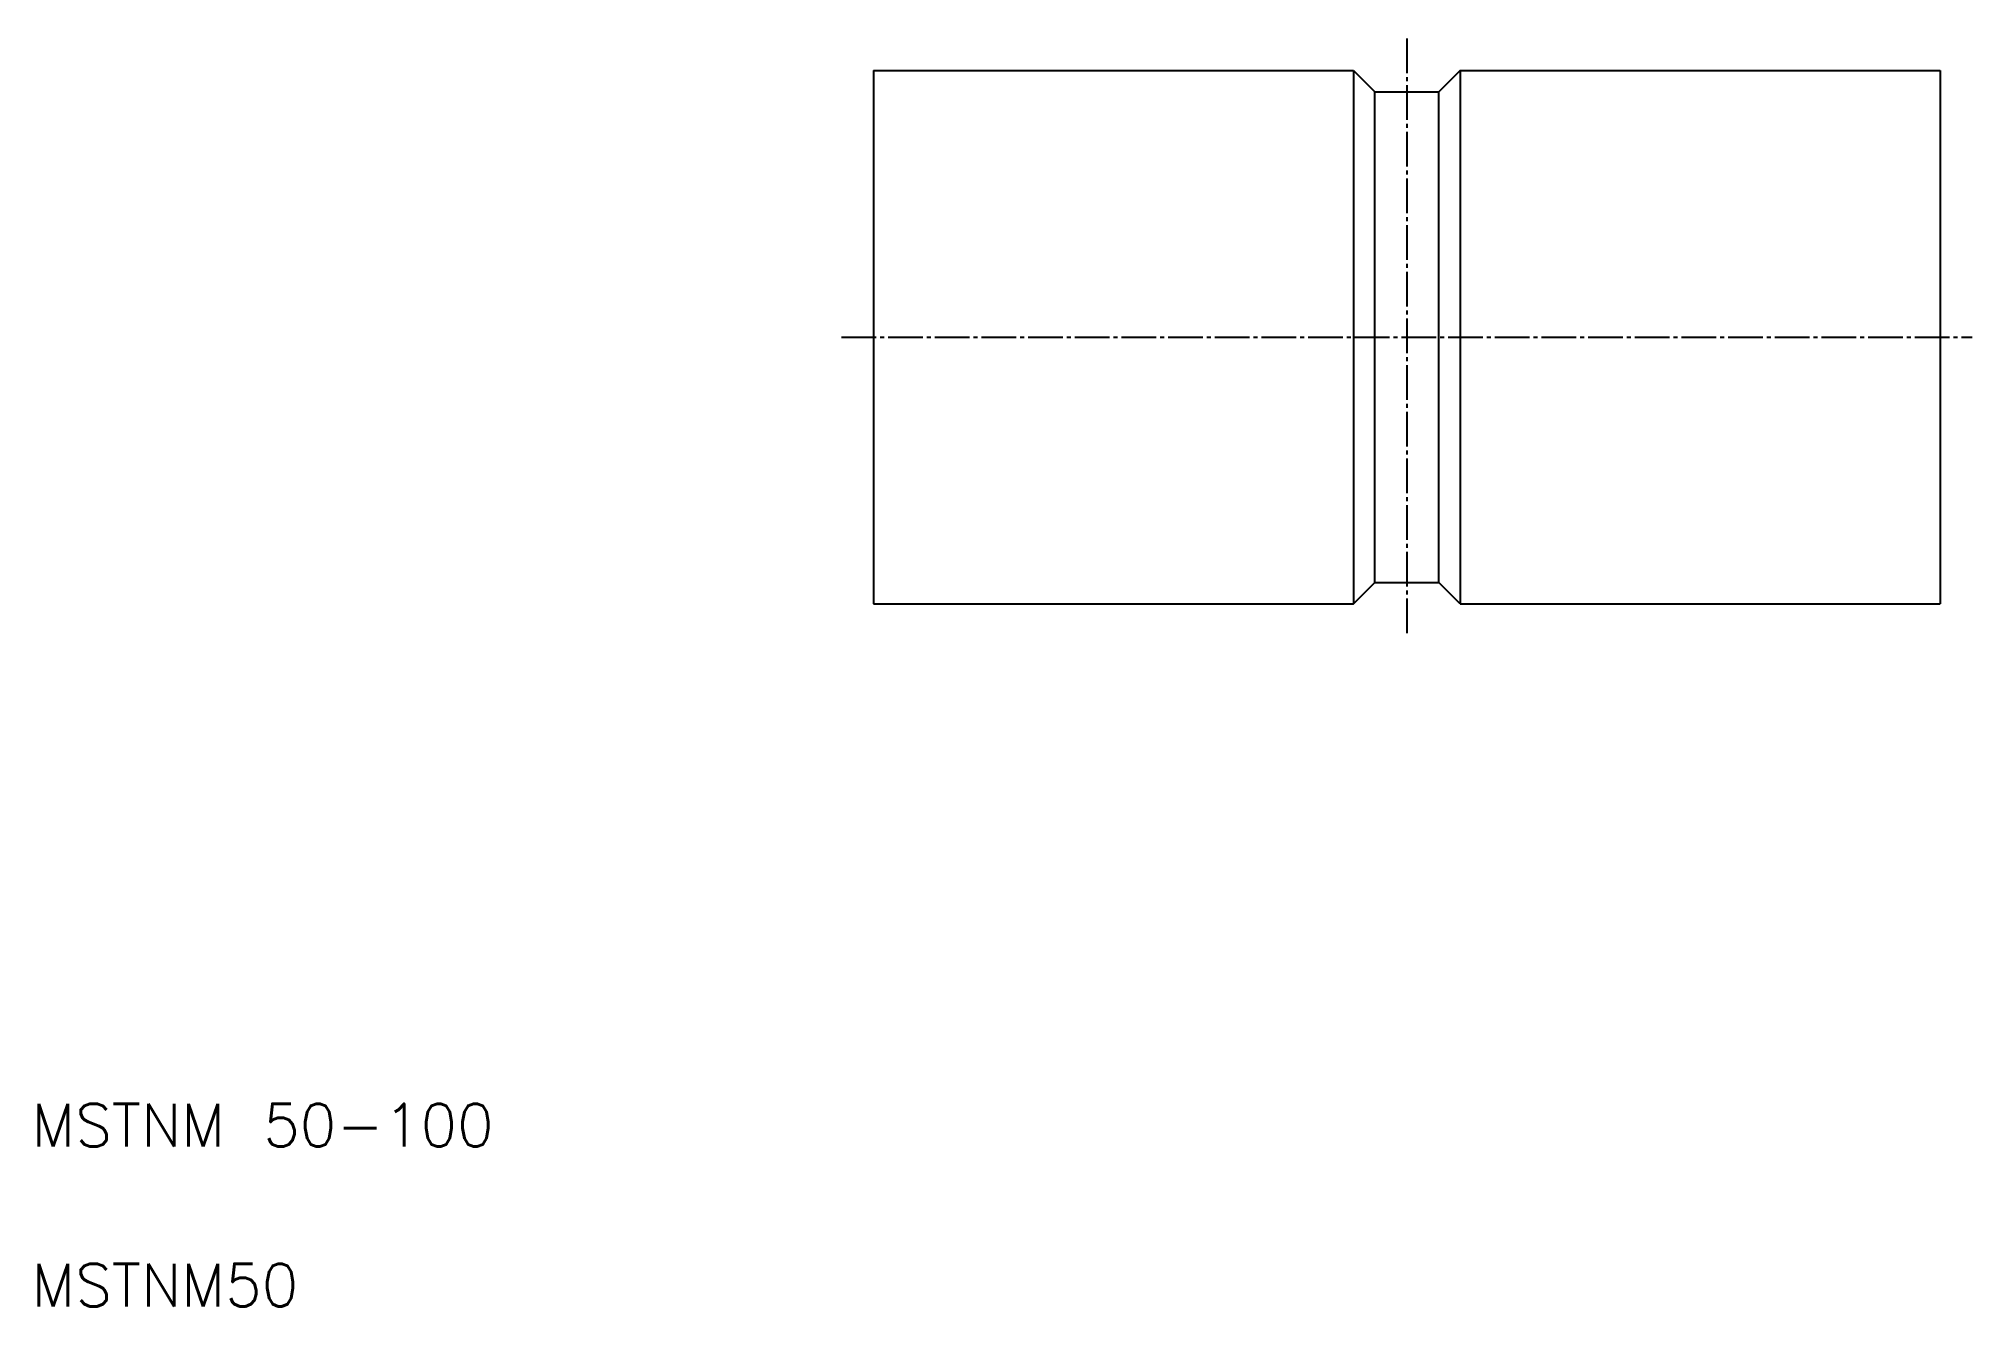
# Model space of a CAD drawing. Extents: x 11 to 192, y 10 to 129.
import ezdxf

# ---------------------------------------------------------------- set-up
doc = ezdxf.new("R2010")
doc.units = 0
doc.header["$LTSCALE"] = 0.25
doc.linetypes.add('CENTER', pattern=[17.5, 13, -1.5, 1.5, -1.5])
doc.layers.get('0').update_dxf_attribs({"linetype": 'CONTINUOUS'})
doc.layers.add('CENTER', color=1, linetype='CENTER')
doc.styles.get("Standard").update_dxf_attribs({"font": 'txt', "bigfont": 'BIGFONT'})

msp = doc.modelspace()

# ---------------------------------------------------------------- linework, layer by layer
for p, q in [((88.93, 125.87), (88.93, 75.87)), ((88.93, 125.87), (133.93, 125.87)), ((133.93, 125.87), (133.93, 75.87)), ((133.93, 125.87), (135.93, 123.87)), ((143.93, 125.87), (141.93, 123.87)), ((143.93, 125.87), (188.93, 125.87)), ((143.93, 125.87), (143.93, 75.87)), ((188.93, 125.87), (188.93, 75.87)), ((135.93, 77.87), (135.93, 123.87)), ((135.93, 123.87), (141.93, 123.87)), ((141.93, 77.87), (141.93, 123.87)), ((188.93, 113.37), (188.93, 113.37)), ((188.93, 100.87), (188.93, 100.87)), ((133.93, 75.87), (135.93, 77.87)), ((135.93, 77.87), (141.93, 77.87)), ((143.93, 75.87), (141.93, 77.87)), ((88.93, 75.87), (133.93, 75.87)), ((143.93, 75.87), (188.93, 75.87))]:
    msp.add_line(p, q)
at = {"layer": 'CENTER'}
for p, q in [((138.93, 128.87), (138.93, 72.87)), ((85.93, 100.87), (191.93, 100.87))]:
    msp.add_line(p, q, dxfattribs=at)

# ---------------------------------------------------------------- texts
for s, p in [('MSTNM 50-100', (10, 25)), ('MSTNM50', (10, 10))]:
    msp.add_text(s, height=4).set_placement(p)

doc.saveas('drawing.dxf')
